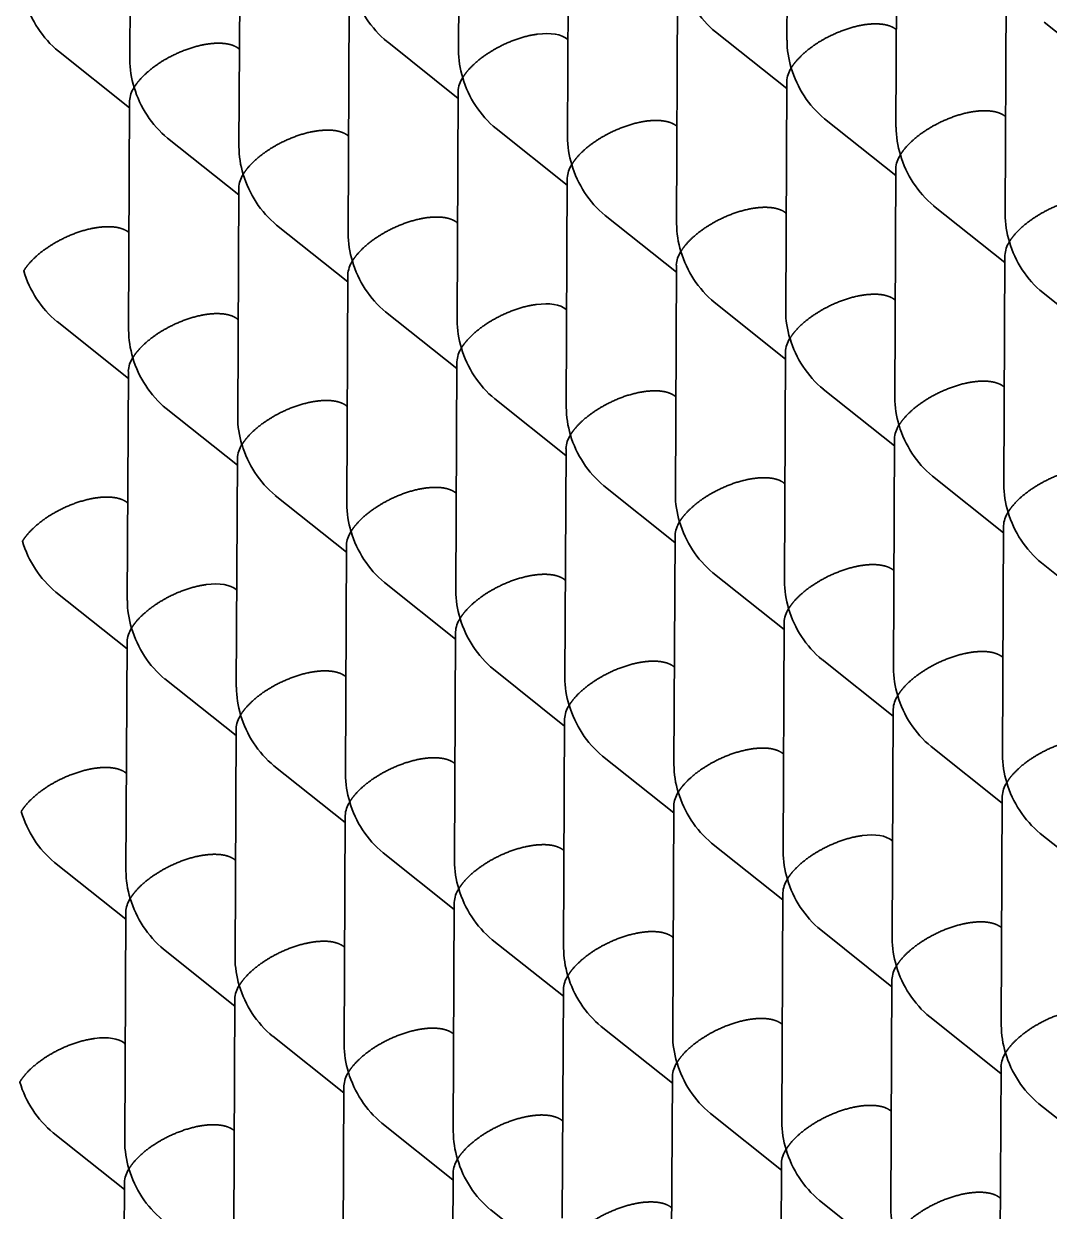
# Model space of a CAD drawing. Extents: x 23 to 587, y 4 to 413.
# Drawn here: x 416.79 to 421.27, y 140.64 to 145.83 of the extents above; entities that cross this region are included whole.
import ezdxf

# ---------------------------------------------------------------- set-up
doc = ezdxf.new("R2010")
doc.units = 0
doc.layers.get('0').update_dxf_attribs({"lineweight": 13})

# ---------------------------------------------------------------- blocks, each defined once
blk = doc.blocks.new('BLOCK6941')
at = {"color": 7, "lineweight": 35, "ltscale": 0.050027}
for p, q in [((-12.177, 7.439), (-12.187, 5.438)), ((-17.918, 7.27), (-17.928, 5.269)), ((-15.048, 7.355), (-15.057, 5.353)), ((-11.224, 6.68), (-11.234, 4.679)), ((-14.095, 6.595), (-14.104, 4.594)), ((-16.965, 6.511), (-16.975, 4.509)), ((-10.271, 5.92), (-10.281, 3.919)), ((-13.142, 5.836), (-13.151, 3.835)), ((-16.012, 5.751), (-16.022, 3.75)), ((-15.059, 4.992), (-15.069, 2.991)), ((-12.188, 5.076), (-12.198, 3.075)), ((-17.93, 4.907), (-17.939, 2.906)), ((-11.235, 4.317), (-11.245, 2.316)), ((-14.106, 4.232), (-14.116, 2.231)), ((-16.977, 4.148), (-16.986, 2.147)), ((-10.282, 3.558), (-10.292, 1.557)), ((-13.153, 3.473), (-13.162, 1.472)), ((-16.023, 3.388), (-16.033, 1.387)), ((-12.2, 2.714), (-12.209, 0.713)), ((-15.07, 2.629), (-15.08, 0.628)), ((-17.941, 2.544), (-17.951, 0.543)), ((-14.117, 1.87), (-14.127, -0.131)), ((-11.247, 1.954), (-11.256, -0.047)), ((-16.988, 1.785), (-16.998, -0.216)), ((-10.294, 1.195), (-10.303, -0.806)), ((-13.164, 1.11), (-13.174, -0.891)), ((-16.035, 1.026), (-16.044, -0.975)), ((-12.211, 0.351), (-12.221, -1.65)), ((-15.082, 0.266), (-15.091, -1.735)), ((-17.952, 0.182), (-17.962, -1.819)), ((-11.258, -0.408), (-11.268, -2.409)), ((-14.129, -0.493), (-14.138, -2.494)), ((-16.999, -0.578), (-17.009, -2.579)), ((-10.305, -1.168), (-10.315, -3.169)), ((-16.046, -1.337), (-16.056, -3.338)), ((-13.176, -1.252), (-13.185, -3.253)), ((-12.222, -2.012), (-12.232, -4.013)), ((-15.093, -2.096), (-15.103, -4.097)), ((-17.964, -2.181), (-17.973, -4.182)), ((-11.269, -2.771), (-11.279, -4.772)), ((-14.14, -2.856), (-14.15, -4.857)), ((-17.011, -2.94), (-17.02, -4.941)), ((-13.187, -3.615), (-13.197, -5.616)), ((-10.316, -3.53), (-10.326, -5.531)), ((-16.058, -3.7), (-16.067, -5.701)), ((-15.104, -4.459), (-15.114, -6.46)), ((-12.234, -4.374), (-12.243, -6.375)), ((-17.975, -4.544), (-17.985, -6.545))]:
    blk.add_line(p, q, dxfattribs=at)
at = {"color": 7, "lineweight": 35, "ltscale": 0.019884}
for p, q in [((-12.189, 5.015), (-12.811, 5.511)), ((-9.318, 5.1), (-9.94, 5.595)), ((-15.059, 4.93), (-15.681, 5.426)), ((-17.93, 4.846), (-18.552, 5.341)), ((-11.236, 4.256), (-11.858, 4.751)), ((-16.977, 4.086), (-17.599, 4.582)), ((-14.106, 4.171), (-14.728, 4.667)), ((-10.283, 3.496), (-10.905, 3.992)), ((-13.153, 3.412), (-13.775, 3.907)), ((-16.024, 3.327), (-16.646, 3.823)), ((-9.329, 2.737), (-9.952, 3.232)), ((-12.2, 2.652), (-12.822, 3.148)), ((-15.071, 2.568), (-15.693, 3.063)), ((-17.941, 2.483), (-18.563, 2.979)), ((-11.247, 1.893), (-11.869, 2.388)), ((-14.118, 1.808), (-14.74, 2.304)), ((-16.988, 1.724), (-17.61, 2.219)), ((-10.294, 1.133), (-10.916, 1.629)), ((-16.035, 0.964), (-16.657, 1.46)), ((-13.165, 1.049), (-13.787, 1.544)), ((-9.341, 0.374), (-9.963, 0.87)), ((-12.211, 0.289), (-12.833, 0.785)), ((-15.082, 0.205), (-15.704, 0.7)), ((-17.953, 0.12), (-18.575, 0.616)), ((-11.258, -0.47), (-11.88, 0.026)), ((-14.129, -0.555), (-14.751, -0.059)), ((-17, -0.639), (-17.622, -0.144)), ((-13.176, -1.314), (-13.798, -0.818)), ((-10.305, -1.229), (-10.927, -0.734)), ((-16.046, -1.399), (-16.669, -0.903)), ((-9.352, -1.989), (-9.974, -1.493)), ((-12.223, -2.073), (-12.845, -1.578)), ((-17.964, -2.243), (-18.586, -1.747)), ((-15.093, -2.158), (-15.715, -1.662)), ((-11.27, -2.833), (-11.892, -2.337)), ((-14.14, -2.917), (-14.762, -2.422)), ((-17.011, -3.002), (-17.633, -2.506)), ((-10.317, -3.592), (-10.939, -3.096)), ((-13.187, -3.677), (-13.809, -3.181)), ((-16.058, -3.761), (-16.68, -3.266)), ((-12.234, -4.436), (-12.856, -3.94)), ((-9.364, -4.351), (-9.986, -3.856)), ((-15.105, -4.521), (-15.727, -4.025)), ((-17.975, -4.605), (-18.597, -4.11)), ((-11.281, -5.195), (-11.903, -4.7)), ((-14.152, -5.28), (-14.774, -4.784))]:
    blk.add_line(p, q, dxfattribs=at)
at = {"color": 7, "lineweight": 35, "ltscale": 0.00016101}
for p, q in [((-11.23, 5.529), (-11.235, 5.533)), ((-14.1, 5.445), (-14.105, 5.449)), ((-16.971, 5.36), (-16.976, 5.364)), ((-10.276, 4.77), (-10.281, 4.774)), ((-13.147, 4.685), (-13.152, 4.689)), ((-16.018, 4.601), (-16.023, 4.605)), ((-15.065, 3.841), (-15.07, 3.845)), ((-12.194, 3.926), (-12.199, 3.93)), ((-17.935, 3.757), (-17.94, 3.761)), ((-11.241, 3.167), (-11.246, 3.171)), ((-14.111, 3.082), (-14.117, 3.086)), ((-16.982, 2.997), (-16.987, 3.001)), ((-10.288, 2.407), (-10.293, 2.411)), ((-13.158, 2.323), (-13.163, 2.327)), ((-16.029, 2.238), (-16.034, 2.242)), ((-12.205, 1.563), (-12.21, 1.567)), ((-15.076, 1.479), (-15.081, 1.483)), ((-17.947, 1.394), (-17.952, 1.398)), ((-11.252, 0.804), (-11.257, 0.808)), ((-16.993, 0.635), (-16.998, 0.639)), ((-14.123, 0.719), (-14.128, 0.723)), ((-10.299, 0.044), (-10.304, 0.048)), ((-13.17, -0.04), (-13.175, -0.036)), ((-16.04, -0.125), (-16.045, -0.121)), ((-12.217, -0.8), (-12.222, -0.796)), ((-15.087, -0.884), (-15.092, -0.88)), ((-17.958, -0.969), (-17.963, -0.965)), ((-11.264, -1.559), (-11.269, -1.555)), ((-14.134, -1.644), (-14.139, -1.64)), ((-17.005, -1.728), (-17.01, -1.724)), ((-10.31, -2.318), (-10.316, -2.314)), ((-16.052, -2.488), (-16.057, -2.484)), ((-13.181, -2.403), (-13.186, -2.399)), ((-12.228, -3.162), (-12.233, -3.158)), ((-15.099, -3.247), (-15.104, -3.243)), ((-17.969, -3.332), (-17.974, -3.328)), ((-11.275, -3.922), (-11.28, -3.918)), ((-14.146, -4.006), (-14.151, -4.002)), ((-17.016, -4.091), (-17.021, -4.087)), ((-13.192, -4.766), (-13.197, -4.762)), ((-10.322, -4.681), (-10.327, -4.677))]:
    blk.add_line(p, q, dxfattribs=at)
at = {"color": 7, "lineweight": 35}
for centre, radius, start, end in [((-12.226, 6.211), 0.913, 196.3619, 230.1623), ((-15.097, 6.127), 0.913, 196.3619, 230.1623), ((-17.967, 6.042), 0.913, 196.3619, 230.1623), ((-11.349, 5.441), 0.837, 180.2046, 197.1191), ((-14.22, 5.356), 0.837, 180.2046, 197.1191), ((-17.091, 5.272), 0.837, 180.2046, 197.1191), ((-11.95, 5.063), 0.239, 146.5034, 176.6622), ((-11.273, 5.452), 0.913, 196.3619, 230.1623), ((-14.821, 4.978), 0.239, 146.5034, 176.6622), ((-14.144, 5.367), 0.913, 196.3619, 230.1623), ((-17.692, 4.893), 0.239, 146.5034, 176.6622), ((-17.014, 5.283), 0.913, 196.3619, 230.1623), ((-10.396, 4.682), 0.837, 180.2046, 197.1191), ((-13.267, 4.597), 0.837, 180.1991, 197.116), ((-16.138, 4.512), 0.837, 180.2046, 197.1191), ((-10.997, 4.303), 0.239, 146.5296, 176.692), ((-10.32, 4.693), 0.913, 196.3619, 230.1623), ((-16.738, 4.134), 0.239, 146.5034, 176.6622), ((-16.061, 4.523), 0.913, 196.3619, 230.1623), ((-13.868, 4.219), 0.239, 146.5034, 176.6622), ((-13.191, 4.608), 0.913, 196.3619, 230.1623), ((-9.443, 3.922), 0.837, 180.1991, 197.116), ((-15.184, 3.753), 0.837, 180.2046, 197.1191), ((-12.314, 3.838), 0.837, 180.2046, 197.1191), ((-10.044, 3.544), 0.239, 146.5034, 176.6622), ((-9.367, 3.933), 0.913, 196.3619, 230.1623), ((-12.915, 3.459), 0.239, 146.5034, 176.6622), ((-12.237, 3.849), 0.913, 196.3619, 230.1623), ((-15.785, 3.375), 0.239, 146.5034, 176.6622), ((-15.108, 3.764), 0.913, 196.3619, 230.1623), ((-17.979, 3.679), 0.913, 196.3619, 230.1623), ((-11.361, 3.078), 0.837, 180.2046, 197.1191), ((-17.102, 2.909), 0.837, 180.2046, 197.1191), ((-14.231, 2.994), 0.837, 180.2046, 197.1191), ((-11.962, 2.7), 0.239, 146.5034, 176.6622), ((-11.284, 3.089), 0.913, 196.3619, 230.1623), ((-14.832, 2.615), 0.239, 146.5296, 176.692), ((-14.155, 3.005), 0.913, 196.3619, 230.1623), ((-17.703, 2.531), 0.239, 146.5034, 176.6622), ((-17.026, 2.92), 0.913, 196.3619, 230.1623), ((-10.408, 2.319), 0.837, 180.1991, 197.116), ((-13.278, 2.234), 0.837, 180.2046, 197.1191), ((-16.149, 2.15), 0.837, 180.2046, 197.1191), ((-13.879, 1.856), 0.239, 146.5034, 176.6622), ((-13.202, 2.245), 0.913, 196.3619, 230.1623), ((-11.009, 1.941), 0.239, 146.5034, 176.6622), ((-10.331, 2.33), 0.913, 196.3619, 230.1623), ((-16.75, 1.771), 0.239, 146.5034, 176.6622), ((-16.072, 2.161), 0.913, 196.3619, 230.1623), ((-9.455, 1.56), 0.837, 180.2046, 197.1191), ((-12.325, 1.475), 0.837, 180.2046, 197.1191), ((-15.196, 1.39), 0.837, 180.2046, 197.1191), ((-10.056, 1.181), 0.239, 146.5034, 176.6622), ((-9.378, 1.571), 0.913, 196.3619, 230.1623), ((-15.797, 1.012), 0.239, 146.5034, 176.6622), ((-15.119, 1.401), 0.913, 196.3619, 230.1623), ((-12.926, 1.097), 0.239, 146.5034, 176.6622), ((-12.249, 1.486), 0.913, 196.3619, 230.1623), ((-17.99, 1.317), 0.913, 196.3619, 230.1623), ((-14.243, 0.631), 0.837, 180.2046, 197.1191), ((-11.372, 0.716), 0.837, 180.1991, 197.116), ((-17.113, 0.546), 0.837, 180.2046, 197.1191), ((-11.973, 0.337), 0.239, 146.5034, 176.6622), ((-11.296, 0.727), 0.913, 196.3619, 230.1623), ((-14.844, 0.253), 0.239, 146.5034, 176.6622), ((-14.166, 0.642), 0.913, 196.3619, 230.1623), ((-17.714, 0.168), 0.239, 146.5296, 176.692), ((-17.037, 0.557), 0.913, 196.3594, 230.1725), ((-10.419, -0.044), 0.837, 180.2046, 197.1191), ((-13.29, -0.128), 0.837, 180.2046, 197.1191), ((-16.16, -0.213), 0.837, 180.2046, 197.1191), ((-11.02, -0.422), 0.239, 146.5296, 176.692), ((-10.343, -0.033), 0.913, 196.3594, 230.1725), ((-13.891, -0.507), 0.239, 146.5034, 176.6622), ((-13.213, -0.117), 0.913, 196.3619, 230.1623), ((-16.761, -0.592), 0.239, 146.5034, 176.6622), ((-16.084, -0.202), 0.913, 196.3619, 230.1623), ((-9.466, -0.803), 0.837, 180.1991, 197.116), ((-12.337, -0.888), 0.837, 180.2046, 197.1191), ((-15.207, -0.972), 0.837, 180.2046, 197.1191), ((-12.937, -1.266), 0.239, 146.5034, 176.6622), ((-12.26, -0.877), 0.913, 196.3619, 230.1623), ((-10.067, -1.182), 0.239, 146.5034, 176.6622), ((-9.39, -0.792), 0.913, 196.3619, 230.1623), ((-15.808, -1.351), 0.239, 146.5034, 176.6622), ((-15.131, -0.962), 0.913, 196.3594, 230.1725), ((-18.001, -1.046), 0.913, 196.3619, 230.1623), ((-11.383, -1.647), 0.837, 180.2046, 197.1191), ((-14.254, -1.732), 0.837, 180.2046, 197.1191), ((-17.125, -1.816), 0.837, 180.2046, 197.1191), ((-11.984, -2.026), 0.239, 146.5034, 176.6622), ((-11.307, -1.636), 0.913, 196.3619, 230.1623), ((-17.726, -2.195), 0.239, 146.5034, 176.6622), ((-17.048, -1.805), 0.913, 196.3619, 230.1623), ((-14.855, -2.11), 0.239, 146.5034, 176.6622), ((-14.178, -1.721), 0.913, 196.3594, 230.1725), ((-10.43, -2.406), 0.837, 180.2046, 197.1191), ((-16.172, -2.576), 0.837, 180.2046, 197.1191), ((-13.301, -2.491), 0.837, 180.2046, 197.1191), ((-11.031, -2.785), 0.239, 146.5034, 176.6622), ((-10.354, -2.396), 0.913, 196.3619, 230.1623), ((-13.902, -2.87), 0.239, 146.5034, 176.6622), ((-13.225, -2.48), 0.913, 196.3619, 230.1623), ((-16.773, -2.954), 0.239, 146.5034, 176.6622), ((-16.096, -2.565), 0.913, 196.3594, 230.1725), ((-9.477, -3.166), 0.837, 180.2046, 197.1191), ((-12.348, -3.25), 0.837, 180.2046, 197.1191), ((-15.219, -3.335), 0.837, 180.2046, 197.1191), ((-10.078, -3.544), 0.239, 146.5034, 176.6622), ((-9.401, -3.155), 0.913, 196.3619, 230.1623), ((-12.949, -3.629), 0.239, 146.5034, 176.6622), ((-12.271, -3.24), 0.913, 196.3619, 230.1623), ((-15.819, -3.714), 0.239, 146.5034, 176.6622), ((-15.142, -3.324), 0.913, 196.3594, 230.1725), ((-18.013, -3.409), 0.913, 196.3594, 230.1725), ((-11.395, -4.01), 0.837, 180.2046, 197.1191), ((-14.265, -4.094), 0.837, 180.2046, 197.1191), ((-17.136, -4.179), 0.837, 180.1991, 197.116), ((-14.866, -4.473), 0.239, 146.5296, 176.692), ((-14.189, -4.084), 0.913, 196.3619, 230.1623), ((-11.996, -4.388), 0.239, 146.5034, 176.6622), ((-11.318, -3.999), 0.913, 196.3619, 230.1623), ((-17.737, -4.558), 0.239, 146.5034, 176.6622), ((-17.06, -4.168), 0.913, 196.3619, 230.1623), ((-10.442, -4.769), 0.837, 180.2046, 197.1191)]:
    blk.add_arc(centre, radius, start, end, dxfattribs=at)
for centre in [(-14.558, 5.17), (-14.569, 2.808), (-17.451, 0.36), (-11.722, -1.833), (-18.427, -3.606)]:
    blk.add_ellipse(centre, major_axis=(0.489, 0.234), ratio=0.464922, start_param=0.221717, end_param=0.956598, dxfattribs=at)
for points, knots in [([(-12.15, 5.195), (-12.134, 5.221), (-12.115, 5.248), (-12.091, 5.274), (-12.008, 5.358), (-11.894, 5.437), (-11.801, 5.488), (-11.677, 5.538), (-11.552, 5.566), (-11.533, 5.57), (-11.514, 5.573), (-11.495, 5.576)], [0, 0, 0, 0, 0, 0, 0.437223, 0.437223, 0.437223, 1.382095, 1.382095, 1.382095, 1.555484, 1.555484, 1.555484, 1.555484, 1.555484, 1.555484]), ([(-11.235, 5.533), (-11.258, 5.552), (-11.289, 5.567), (-11.327, 5.577), (-11.386, 5.583), (-11.451, 5.58), (-11.465, 5.579), (-11.48, 5.577), (-11.495, 5.576)], [0, 0, 0, 0, 0, 0, 0.4890695, 0.4890695, 0.4890695, 0.6239272, 0.6239272, 0.6239272, 0.6239272, 0.6239272, 0.6239272]), ([(-17.891, 5.025), (-17.875, 5.052), (-17.856, 5.078), (-17.832, 5.105), (-17.749, 5.188), (-17.635, 5.268), (-17.542, 5.319), (-17.418, 5.369), (-17.293, 5.397), (-17.274, 5.401), (-17.255, 5.404), (-17.236, 5.406)], [0, 0, 0, 0, 0, 0, 0.437223, 0.437223, 0.437223, 1.382095, 1.382095, 1.382095, 1.555484, 1.555484, 1.555484, 1.555484, 1.555484, 1.555484]), ([(-16.976, 5.364), (-16.999, 5.383), (-17.03, 5.398), (-17.069, 5.408), (-17.127, 5.414), (-17.192, 5.411), (-17.207, 5.41), (-17.221, 5.408), (-17.236, 5.406)], [0, 0, 0, 0, 0, 0, 0.4890695, 0.4890695, 0.4890695, 0.6239272, 0.6239272, 0.6239272, 0.6239272, 0.6239272, 0.6239272]), ([(-15.02, 5.11), (-15.005, 5.136), (-14.985, 5.163), (-14.962, 5.19), (-14.879, 5.273), (-14.765, 5.352), (-14.671, 5.404), (-14.548, 5.454), (-14.423, 5.482), (-14.403, 5.485), (-14.384, 5.488), (-14.365, 5.491)], [0, 0, 0, 0, 0, 0, 0.437223, 0.437223, 0.437223, 1.382095, 1.382095, 1.382095, 1.555484, 1.555484, 1.555484, 1.555484, 1.555484, 1.555484]), ([(-11.197, 4.435), (-11.181, 4.461), (-11.162, 4.488), (-11.138, 4.515), (-11.055, 4.598), (-10.941, 4.678), (-10.848, 4.729), (-10.724, 4.779), (-10.599, 4.807), (-10.58, 4.811), (-10.561, 4.814), (-10.542, 4.816)], [0, 0, 0, 0, 0, 0, 0.437223, 0.437223, 0.437223, 1.382095, 1.382095, 1.382095, 1.555484, 1.555484, 1.555484, 1.555484, 1.555484, 1.555484]), ([(-10.281, 4.774), (-10.305, 4.793), (-10.336, 4.808), (-10.374, 4.818), (-10.433, 4.824), (-10.498, 4.821), (-10.512, 4.82), (-10.527, 4.818), (-10.542, 4.816)], [0, 0, 0, 0, 0, 0, 0.4890695, 0.4890695, 0.4890695, 0.6239272, 0.6239272, 0.6239272, 0.6239272, 0.6239272, 0.6239272]), ([(-14.067, 4.351), (-14.052, 4.377), (-14.032, 4.404), (-14.009, 4.43), (-13.926, 4.514), (-13.811, 4.593), (-13.718, 4.644), (-13.595, 4.694), (-13.47, 4.722), (-13.45, 4.726), (-13.431, 4.729), (-13.412, 4.732)], [0, 0, 0, 0, 0, 0, 0.437223, 0.437223, 0.437223, 1.382095, 1.382095, 1.382095, 1.555484, 1.555484, 1.555484, 1.555484, 1.555484, 1.555484]), ([(-13.152, 4.689), (-13.175, 4.708), (-13.206, 4.723), (-13.245, 4.733), (-13.303, 4.739), (-13.369, 4.736), (-13.383, 4.735), (-13.397, 4.733), (-13.412, 4.732)], [0, 0, 0, 0, 0, 0, 0.4890695, 0.4890695, 0.4890695, 0.6239272, 0.6239272, 0.6239272, 0.6239272, 0.6239272, 0.6239272]), ([(-16.938, 4.266), (-16.922, 4.292), (-16.903, 4.319), (-16.879, 4.346), (-16.796, 4.429), (-16.682, 4.508), (-16.589, 4.56), (-16.465, 4.61), (-16.34, 4.638), (-16.321, 4.641), (-16.302, 4.644), (-16.283, 4.647)], [0, 0, 0, 0, 0, 0, 0.437223, 0.437223, 0.437223, 1.382095, 1.382095, 1.382095, 1.555484, 1.555484, 1.555484, 1.555484, 1.555484, 1.555484]), ([(-16.023, 4.605), (-16.046, 4.623), (-16.077, 4.638), (-16.116, 4.649), (-16.174, 4.655), (-16.239, 4.651), (-16.254, 4.65), (-16.268, 4.649), (-16.283, 4.647)], [0, 0, 0, 0, 0, 0, 0.4890695, 0.4890695, 0.4890695, 0.6239272, 0.6239272, 0.6239272, 0.6239272, 0.6239272, 0.6239272]), ([(-10.244, 3.676), (-10.228, 3.702), (-10.208, 3.729), (-10.185, 3.756), (-10.102, 3.839), (-9.988, 3.918), (-9.895, 3.97), (-9.771, 4.02), (-9.646, 4.048), (-9.627, 4.051), (-9.607, 4.054), (-9.589, 4.057)], [0, 0, 0, 0, 0, 0, 0.437223, 0.437223, 0.437223, 1.382095, 1.382095, 1.382095, 1.555484, 1.555484, 1.555484, 1.555484, 1.555484, 1.555484]), ([(-13.114, 3.591), (-13.098, 3.617), (-13.079, 3.644), (-13.055, 3.671), (-12.972, 3.754), (-12.858, 3.834), (-12.765, 3.885), (-12.642, 3.935), (-12.517, 3.963), (-12.497, 3.967), (-12.478, 3.97), (-12.459, 3.972)], [0, 0, 0, 0, 0, 0, 0.437223, 0.437223, 0.437223, 1.382095, 1.382095, 1.382095, 1.555484, 1.555484, 1.555484, 1.555484, 1.555484, 1.555484]), ([(-12.199, 3.93), (-12.222, 3.949), (-12.253, 3.964), (-12.292, 3.974), (-12.35, 3.98), (-12.415, 3.977), (-12.43, 3.976), (-12.444, 3.974), (-12.459, 3.972)], [0, 0, 0, 0, 0, 0, 0.4890695, 0.4890695, 0.4890695, 0.6239272, 0.6239272, 0.6239272, 0.6239272, 0.6239272, 0.6239272]), ([(-15.985, 3.507), (-15.969, 3.533), (-15.95, 3.56), (-15.926, 3.586), (-15.843, 3.67), (-15.729, 3.749), (-15.636, 3.8), (-15.512, 3.85), (-15.387, 3.878), (-15.368, 3.882), (-15.349, 3.885), (-15.33, 3.888)], [0, 0, 0, 0, 0, 0, 0.437223, 0.437223, 0.437223, 1.382095, 1.382095, 1.382095, 1.555484, 1.555484, 1.555484, 1.555484, 1.555484, 1.555484]), ([(-15.07, 3.845), (-15.093, 3.864), (-15.124, 3.879), (-15.162, 3.889), (-15.221, 3.895), (-15.286, 3.892), (-15.3, 3.891), (-15.315, 3.889), (-15.33, 3.888)], [0, 0, 0, 0, 0, 0, 0.4890695, 0.4890695, 0.4890695, 0.6239272, 0.6239272, 0.6239272, 0.6239272, 0.6239272, 0.6239272]), ([(-18.855, 3.422), (-18.84, 3.448), (-18.82, 3.475), (-18.797, 3.502), (-18.714, 3.585), (-18.6, 3.664), (-18.506, 3.716), (-18.383, 3.766), (-18.258, 3.794), (-18.238, 3.797), (-18.219, 3.8), (-18.2, 3.803)], [0, 0, 0, 0, 0, 0, 0.437223, 0.437223, 0.437223, 1.382095, 1.382095, 1.382095, 1.555484, 1.555484, 1.555484, 1.555484, 1.555484, 1.555484]), ([(-17.94, 3.761), (-17.964, 3.779), (-17.995, 3.794), (-18.033, 3.805), (-18.091, 3.811), (-18.157, 3.807), (-18.171, 3.806), (-18.186, 3.805), (-18.2, 3.803)], [0, 0, 0, 0, 0, 0, 0.4890695, 0.4890695, 0.4890695, 0.6239272, 0.6239272, 0.6239272, 0.6239272, 0.6239272, 0.6239272]), ([(-11.246, 3.171), (-11.269, 3.189), (-11.3, 3.204), (-11.339, 3.215), (-11.397, 3.221), (-11.462, 3.217), (-11.477, 3.216), (-11.491, 3.215), (-11.506, 3.213)], [0, 0, 0, 0, 0, 0, 0.4890695, 0.4890695, 0.4890695, 0.6239272, 0.6239272, 0.6239272, 0.6239272, 0.6239272, 0.6239272]), ([(-15.032, 2.747), (-15.016, 2.773), (-14.997, 2.8), (-14.973, 2.827), (-14.89, 2.91), (-14.776, 2.99), (-14.683, 3.041), (-14.559, 3.091), (-14.434, 3.119), (-14.415, 3.123), (-14.396, 3.126), (-14.377, 3.128)], [0, 0, 0, 0, 0, 0, 0.437223, 0.437223, 0.437223, 1.382095, 1.382095, 1.382095, 1.555484, 1.555484, 1.555484, 1.555484, 1.555484, 1.555484]), ([(-12.161, 2.832), (-12.145, 2.858), (-12.126, 2.885), (-12.102, 2.912), (-12.019, 2.995), (-11.905, 3.074), (-11.812, 3.126), (-11.688, 3.176), (-11.563, 3.204), (-11.544, 3.207), (-11.525, 3.21), (-11.506, 3.213)], [0, 0, 0, 0, 0, 0, 0.437223, 0.437223, 0.437223, 1.382095, 1.382095, 1.382095, 1.555484, 1.555484, 1.555484, 1.555484, 1.555484, 1.555484]), ([(-17.902, 2.663), (-17.887, 2.689), (-17.867, 2.716), (-17.844, 2.742), (-17.761, 2.826), (-17.647, 2.905), (-17.553, 2.956), (-17.43, 3.006), (-17.305, 3.034), (-17.285, 3.038), (-17.266, 3.041), (-17.247, 3.044)], [0, 0, 0, 0, 0, 0, 0.437223, 0.437223, 0.437223, 1.382095, 1.382095, 1.382095, 1.555484, 1.555484, 1.555484, 1.555484, 1.555484, 1.555484]), ([(-16.987, 3.001), (-17.011, 3.02), (-17.041, 3.035), (-17.08, 3.045), (-17.138, 3.051), (-17.204, 3.048), (-17.218, 3.047), (-17.233, 3.045), (-17.247, 3.044)], [0, 0, 0, 0, 0, 0, 0.4890695, 0.4890695, 0.4890695, 0.6239272, 0.6239272, 0.6239272, 0.6239272, 0.6239272, 0.6239272]), ([(-11.208, 2.073), (-11.192, 2.099), (-11.173, 2.126), (-11.149, 2.152), (-11.066, 2.236), (-10.952, 2.315), (-10.859, 2.366), (-10.735, 2.416), (-10.61, 2.444), (-10.591, 2.448), (-10.572, 2.451), (-10.553, 2.453)], [0, 0, 0, 0, 0, 0, 0.437223, 0.437223, 0.437223, 1.382095, 1.382095, 1.382095, 1.555484, 1.555484, 1.555484, 1.555484, 1.555484, 1.555484]), ([(-10.293, 2.411), (-10.316, 2.43), (-10.347, 2.445), (-10.386, 2.455), (-10.444, 2.461), (-10.509, 2.458), (-10.524, 2.457), (-10.538, 2.455), (-10.553, 2.453)], [0, 0, 0, 0, 0, 0, 0.4890695, 0.4890695, 0.4890695, 0.6239272, 0.6239272, 0.6239272, 0.6239272, 0.6239272, 0.6239272]), ([(-16.949, 1.903), (-16.933, 1.929), (-16.914, 1.956), (-16.89, 1.983), (-16.807, 2.066), (-16.693, 2.146), (-16.6, 2.197), (-16.477, 2.247), (-16.352, 2.275), (-16.332, 2.279), (-16.313, 2.282), (-16.294, 2.284)], [0, 0, 0, 0, 0, 0, 0.437223, 0.437223, 0.437223, 1.382095, 1.382095, 1.382095, 1.555484, 1.555484, 1.555484, 1.555484, 1.555484, 1.555484]), ([(-16.034, 2.242), (-16.057, 2.261), (-16.088, 2.276), (-16.127, 2.286), (-16.185, 2.292), (-16.25, 2.289), (-16.265, 2.288), (-16.279, 2.286), (-16.294, 2.284)], [0, 0, 0, 0, 0, 0, 0.4890695, 0.4890695, 0.4890695, 0.6239272, 0.6239272, 0.6239272, 0.6239272, 0.6239272, 0.6239272]), ([(-14.079, 1.988), (-14.063, 2.014), (-14.044, 2.041), (-14.02, 2.068), (-13.937, 2.151), (-13.823, 2.23), (-13.73, 2.282), (-13.606, 2.332), (-13.481, 2.36), (-13.462, 2.363), (-13.442, 2.366), (-13.424, 2.369)], [0, 0, 0, 0, 0, 0, 0.437223, 0.437223, 0.437223, 1.382095, 1.382095, 1.382095, 1.555484, 1.555484, 1.555484, 1.555484, 1.555484, 1.555484]), ([(-13.163, 2.327), (-13.187, 2.345), (-13.218, 2.36), (-13.256, 2.371), (-13.315, 2.377), (-13.38, 2.373), (-13.394, 2.372), (-13.409, 2.371), (-13.424, 2.369)], [0, 0, 0, 0, 0, 0, 0.4890695, 0.4890695, 0.4890695, 0.6239272, 0.6239272, 0.6239272, 0.6239272, 0.6239272, 0.6239272]), ([(-10.255, 1.313), (-10.239, 1.339), (-10.22, 1.366), (-10.196, 1.393), (-10.113, 1.476), (-9.999, 1.555), (-9.906, 1.607), (-9.782, 1.657), (-9.657, 1.685), (-9.638, 1.689), (-9.619, 1.692), (-9.6, 1.694)], [0, 0, 0, 0, 0, 0, 0.437223, 0.437223, 0.437223, 1.382095, 1.382095, 1.382095, 1.555484, 1.555484, 1.555484, 1.555484, 1.555484, 1.555484]), ([(-13.126, 1.229), (-13.11, 1.255), (-13.09, 1.282), (-13.067, 1.308), (-12.984, 1.392), (-12.87, 1.471), (-12.777, 1.522), (-12.653, 1.572), (-12.528, 1.6), (-12.509, 1.604), (-12.489, 1.607), (-12.47, 1.609)], [0, 0, 0, 0, 0, 0, 0.437223, 0.437223, 0.437223, 1.382095, 1.382095, 1.382095, 1.555484, 1.555484, 1.555484, 1.555484, 1.555484, 1.555484]), ([(-12.21, 1.567), (-12.234, 1.586), (-12.265, 1.601), (-12.303, 1.611), (-12.362, 1.617), (-12.427, 1.614), (-12.441, 1.613), (-12.456, 1.611), (-12.47, 1.609)], [0, 0, 0, 0, 0, 0, 0.4890695, 0.4890695, 0.4890695, 0.6239272, 0.6239272, 0.6239272, 0.6239272, 0.6239272, 0.6239272]), ([(-15.996, 1.144), (-15.98, 1.17), (-15.961, 1.197), (-15.937, 1.224), (-15.854, 1.307), (-15.74, 1.386), (-15.647, 1.438), (-15.524, 1.488), (-15.399, 1.516), (-15.379, 1.519), (-15.36, 1.522), (-15.341, 1.525)], [0, 0, 0, 0, 0, 0, 0.437223, 0.437223, 0.437223, 1.382095, 1.382095, 1.382095, 1.555484, 1.555484, 1.555484, 1.555484, 1.555484, 1.555484]), ([(-15.081, 1.483), (-15.104, 1.501), (-15.135, 1.516), (-15.174, 1.527), (-15.232, 1.533), (-15.297, 1.529), (-15.312, 1.528), (-15.326, 1.527), (-15.341, 1.525)], [0, 0, 0, 0, 0, 0, 0.4890695, 0.4890695, 0.4890695, 0.6239272, 0.6239272, 0.6239272, 0.6239272, 0.6239272, 0.6239272]), ([(-18.867, 1.059), (-18.851, 1.085), (-18.832, 1.112), (-18.808, 1.139), (-18.725, 1.222), (-18.611, 1.302), (-18.518, 1.353), (-18.394, 1.403), (-18.269, 1.431), (-18.25, 1.435), (-18.231, 1.438), (-18.212, 1.44)], [0, 0, 0, 0, 0, 0, 0.437223, 0.437223, 0.437223, 1.382095, 1.382095, 1.382095, 1.555484, 1.555484, 1.555484, 1.555484, 1.555484, 1.555484]), ([(-17.952, 1.398), (-17.975, 1.417), (-18.006, 1.432), (-18.044, 1.442), (-18.103, 1.448), (-18.168, 1.445), (-18.182, 1.444), (-18.197, 1.442), (-18.212, 1.44)], [0, 0, 0, 0, 0, 0, 0.4890695, 0.4890695, 0.4890695, 0.6239272, 0.6239272, 0.6239272, 0.6239272, 0.6239272, 0.6239272]), ([(-12.173, 0.469), (-12.157, 0.495), (-12.137, 0.522), (-12.114, 0.549), (-12.031, 0.632), (-11.917, 0.711), (-11.823, 0.763), (-11.7, 0.813), (-11.575, 0.841), (-11.555, 0.845), (-11.536, 0.848), (-11.517, 0.85)], [0, 0, 0, 0, 0, 0, 0.437223, 0.437223, 0.437223, 1.382095, 1.382095, 1.382095, 1.555484, 1.555484, 1.555484, 1.555484, 1.555484, 1.555484]), ([(-11.257, 0.808), (-11.281, 0.826), (-11.312, 0.842), (-11.35, 0.852), (-11.409, 0.858), (-11.474, 0.855), (-11.488, 0.854), (-11.503, 0.852), (-11.517, 0.85)], [0, 0, 0, 0, 0, 0, 0.4890695, 0.4890695, 0.4890695, 0.6239272, 0.6239272, 0.6239272, 0.6239272, 0.6239272, 0.6239272]), ([(-15.043, 0.385), (-15.027, 0.411), (-15.008, 0.438), (-14.984, 0.464), (-14.901, 0.548), (-14.787, 0.627), (-14.694, 0.678), (-14.57, 0.728), (-14.445, 0.756), (-14.426, 0.76), (-14.407, 0.763), (-14.388, 0.765)], [0, 0, 0, 0, 0, 0, 0.437223, 0.437223, 0.437223, 1.382095, 1.382095, 1.382095, 1.555484, 1.555484, 1.555484, 1.555484, 1.555484, 1.555484]), ([(-14.128, 0.723), (-14.151, 0.742), (-14.182, 0.757), (-14.221, 0.767), (-14.279, 0.773), (-14.344, 0.77), (-14.359, 0.769), (-14.373, 0.767), (-14.388, 0.765)], [0, 0, 0, 0, 0, 0, 0.4890695, 0.4890695, 0.4890695, 0.6239272, 0.6239272, 0.6239272, 0.6239272, 0.6239272, 0.6239272]), ([(-17.914, 0.3), (-17.898, 0.326), (-17.879, 0.353), (-17.855, 0.38), (-17.772, 0.463), (-17.658, 0.542), (-17.565, 0.594), (-17.441, 0.644), (-17.316, 0.672), (-17.297, 0.675), (-17.278, 0.678), (-17.259, 0.681)], [0, 0, 0, 0, 0, 0, 0.437223, 0.437223, 0.437223, 1.382095, 1.382095, 1.382095, 1.555484, 1.555484, 1.555484, 1.555484, 1.555484, 1.555484]), ([(-14.09, -0.375), (-14.074, -0.349), (-14.055, -0.322), (-14.031, -0.295), (-13.948, -0.212), (-13.834, -0.133), (-13.741, -0.081), (-13.617, -0.031), (-13.492, -0.003), (-13.473, 0.001), (-13.454, 0.004), (-13.435, 0.006)], [0, 0, 0, 0, 0, 0, 0.437223, 0.437223, 0.437223, 1.382095, 1.382095, 1.382095, 1.555484, 1.555484, 1.555484, 1.555484, 1.555484, 1.555484]), ([(-13.175, -0.036), (-13.198, -0.018), (-13.229, -0.002), (-13.268, 0.008), (-13.326, 0.014), (-13.391, 0.011), (-13.406, 0.01), (-13.42, 0.008), (-13.435, 0.006)], [0, 0, 0, 0, 0, 0, 0.4890695, 0.4890695, 0.4890695, 0.6239272, 0.6239272, 0.6239272, 0.6239272, 0.6239272, 0.6239272]), ([(-11.219, -0.29), (-11.204, -0.264), (-11.184, -0.237), (-11.161, -0.21), (-11.078, -0.127), (-10.964, -0.048), (-10.87, 0.004), (-10.747, 0.054), (-10.622, 0.081), (-10.602, 0.085), (-10.583, 0.088), (-10.564, 0.091)], [0, 0, 0, 0, 0, 0, 0.437223, 0.437223, 0.437223, 1.382095, 1.382095, 1.382095, 1.555484, 1.555484, 1.555484, 1.555484, 1.555484, 1.555484]), ([(-10.304, 0.048), (-10.328, 0.067), (-10.359, 0.082), (-10.397, 0.093), (-10.455, 0.099), (-10.521, 0.095), (-10.535, 0.094), (-10.55, 0.093), (-10.564, 0.091)], [0, 0, 0, 0, 0, 0, 0.4890695, 0.4890695, 0.4890695, 0.6239272, 0.6239272, 0.6239272, 0.6239272, 0.6239272, 0.6239272]), ([(-16.961, -0.459), (-16.945, -0.433), (-16.925, -0.406), (-16.902, -0.38), (-16.819, -0.296), (-16.705, -0.217), (-16.612, -0.166), (-16.488, -0.116), (-16.363, -0.088), (-16.344, -0.084), (-16.324, -0.081), (-16.306, -0.079)], [0, 0, 0, 0, 0, 0, 0.437223, 0.437223, 0.437223, 1.382095, 1.382095, 1.382095, 1.555484, 1.555484, 1.555484, 1.555484, 1.555484, 1.555484]), ([(-16.045, -0.121), (-16.069, -0.102), (-16.1, -0.087), (-16.138, -0.077), (-16.197, -0.071), (-16.262, -0.074), (-16.276, -0.075), (-16.291, -0.077), (-16.306, -0.079)], [0, 0, 0, 0, 0, 0, 0.4890695, 0.4890695, 0.4890695, 0.6239272, 0.6239272, 0.6239272, 0.6239272, 0.6239272, 0.6239272]), ([(-10.266, -1.05), (-10.251, -1.023), (-10.231, -0.996), (-10.208, -0.97), (-10.125, -0.886), (-10.011, -0.807), (-9.917, -0.756), (-9.794, -0.706), (-9.669, -0.678), (-9.649, -0.674), (-9.63, -0.671), (-9.611, -0.669)], [0, 0, 0, 0, 0, 0, 0.437223, 0.437223, 0.437223, 1.382095, 1.382095, 1.382095, 1.555484, 1.555484, 1.555484, 1.555484, 1.555484, 1.555484]), ([(-13.137, -1.134), (-13.121, -1.108), (-13.102, -1.081), (-13.078, -1.054), (-12.995, -0.971), (-12.881, -0.892), (-12.788, -0.84), (-12.664, -0.79), (-12.539, -0.763), (-12.52, -0.759), (-12.501, -0.756), (-12.482, -0.753)], [0, 0, 0, 0, 0, 0, 0.437223, 0.437223, 0.437223, 1.382095, 1.382095, 1.382095, 1.555484, 1.555484, 1.555484, 1.555484, 1.555484, 1.555484]), ([(-12.222, -0.796), (-12.245, -0.777), (-12.276, -0.762), (-12.315, -0.751), (-12.373, -0.745), (-12.438, -0.749), (-12.453, -0.75), (-12.467, -0.751), (-12.482, -0.753)], [0, 0, 0, 0, 0, 0, 0.4890695, 0.4890695, 0.4890695, 0.6239272, 0.6239272, 0.6239272, 0.6239272, 0.6239272, 0.6239272]), ([(-18.878, -1.303), (-18.862, -1.277), (-18.843, -1.25), (-18.819, -1.224), (-18.736, -1.14), (-18.622, -1.061), (-18.529, -1.01), (-18.405, -0.96), (-18.28, -0.932), (-18.261, -0.928), (-18.242, -0.925), (-18.223, -0.923)], [0, 0, 0, 0, 0, 0, 0.437223, 0.437223, 0.437223, 1.382095, 1.382095, 1.382095, 1.555484, 1.555484, 1.555484, 1.555484, 1.555484, 1.555484]), ([(-17.963, -0.965), (-17.986, -0.946), (-18.017, -0.931), (-18.056, -0.921), (-18.114, -0.915), (-18.179, -0.918), (-18.194, -0.919), (-18.208, -0.921), (-18.223, -0.923)], [0, 0, 0, 0, 0, 0, 0.4890695, 0.4890695, 0.4890695, 0.6239272, 0.6239272, 0.6239272, 0.6239272, 0.6239272, 0.6239272]), ([(-16.008, -1.219), (-15.992, -1.193), (-15.972, -1.166), (-15.949, -1.139), (-15.866, -1.056), (-15.752, -0.977), (-15.658, -0.925), (-15.535, -0.875), (-15.41, -0.847), (-15.391, -0.843), (-15.371, -0.84), (-15.352, -0.838)], [0, 0, 0, 0, 0, 0, 0.437223, 0.437223, 0.437223, 1.382095, 1.382095, 1.382095, 1.555484, 1.555484, 1.555484, 1.555484, 1.555484, 1.555484]), ([(-15.092, -0.88), (-15.116, -0.862), (-15.147, -0.846), (-15.185, -0.836), (-15.244, -0.83), (-15.309, -0.833), (-15.323, -0.834), (-15.338, -0.836), (-15.352, -0.838)], [0, 0, 0, 0, 0, 0, 0.4890695, 0.4890695, 0.4890695, 0.6239272, 0.6239272, 0.6239272, 0.6239272, 0.6239272, 0.6239272]), ([(-12.184, -1.894), (-12.168, -1.867), (-12.149, -1.84), (-12.125, -1.814), (-12.042, -1.73), (-11.928, -1.651), (-11.835, -1.6), (-11.711, -1.55), (-11.586, -1.522), (-11.567, -1.518), (-11.548, -1.515), (-11.529, -1.513)], [0, 0, 0, 0, 0, 0, 0.437223, 0.437223, 0.437223, 1.382095, 1.382095, 1.382095, 1.555484, 1.555484, 1.555484, 1.555484, 1.555484, 1.555484]), ([(-15.054, -1.978), (-15.039, -1.952), (-15.019, -1.925), (-14.996, -1.898), (-14.913, -1.815), (-14.799, -1.736), (-14.705, -1.684), (-14.582, -1.634), (-14.457, -1.607), (-14.437, -1.603), (-14.418, -1.6), (-14.399, -1.597)], [0, 0, 0, 0, 0, 0, 0.437223, 0.437223, 0.437223, 1.382095, 1.382095, 1.382095, 1.555484, 1.555484, 1.555484, 1.555484, 1.555484, 1.555484]), ([(-14.139, -1.64), (-14.163, -1.621), (-14.194, -1.606), (-14.232, -1.595), (-14.29, -1.589), (-14.356, -1.593), (-14.37, -1.594), (-14.385, -1.595), (-14.399, -1.597)], [0, 0, 0, 0, 0, 0, 0.4890695, 0.4890695, 0.4890695, 0.6239272, 0.6239272, 0.6239272, 0.6239272, 0.6239272, 0.6239272]), ([(-17.925, -2.063), (-17.909, -2.037), (-17.89, -2.01), (-17.866, -1.983), (-17.783, -1.9), (-17.669, -1.821), (-17.576, -1.769), (-17.452, -1.719), (-17.327, -1.691), (-17.308, -1.687), (-17.289, -1.684), (-17.27, -1.682)], [0, 0, 0, 0, 0, 0, 0.437223, 0.437223, 0.437223, 1.382095, 1.382095, 1.382095, 1.555484, 1.555484, 1.555484, 1.555484, 1.555484, 1.555484]), ([(-17.01, -1.724), (-17.033, -1.706), (-17.064, -1.69), (-17.103, -1.68), (-17.161, -1.674), (-17.226, -1.677), (-17.241, -1.678), (-17.255, -1.68), (-17.27, -1.682)], [0, 0, 0, 0, 0, 0, 0.4890695, 0.4890695, 0.4890695, 0.6239272, 0.6239272, 0.6239272, 0.6239272, 0.6239272, 0.6239272]), ([(-11.231, -2.653), (-11.215, -2.627), (-11.196, -2.6), (-11.172, -2.573), (-11.089, -2.49), (-10.975, -2.411), (-10.882, -2.359), (-10.758, -2.309), (-10.633, -2.281), (-10.614, -2.278), (-10.595, -2.274), (-10.576, -2.272)], [0, 0, 0, 0, 0, 0, 0.437223, 0.437223, 0.437223, 1.382095, 1.382095, 1.382095, 1.555484, 1.555484, 1.555484, 1.555484, 1.555484, 1.555484]), ([(-10.316, -2.314), (-10.339, -2.296), (-10.37, -2.281), (-10.408, -2.27), (-10.467, -2.264), (-10.532, -2.267), (-10.546, -2.269), (-10.561, -2.27), (-10.576, -2.272)], [0, 0, 0, 0, 0, 0, 0.4890695, 0.4890695, 0.4890695, 0.6239272, 0.6239272, 0.6239272, 0.6239272, 0.6239272, 0.6239272]), ([(-14.101, -2.738), (-14.086, -2.711), (-14.066, -2.684), (-14.043, -2.658), (-13.96, -2.574), (-13.846, -2.495), (-13.752, -2.444), (-13.629, -2.394), (-13.504, -2.366), (-13.484, -2.362), (-13.465, -2.359), (-13.446, -2.357)], [0, 0, 0, 0, 0, 0, 0.437223, 0.437223, 0.437223, 1.382095, 1.382095, 1.382095, 1.555484, 1.555484, 1.555484, 1.555484, 1.555484, 1.555484]), ([(-13.186, -2.399), (-13.21, -2.38), (-13.24, -2.365), (-13.279, -2.355), (-13.337, -2.349), (-13.403, -2.352), (-13.417, -2.353), (-13.432, -2.355), (-13.446, -2.357)], [0, 0, 0, 0, 0, 0, 0.4890695, 0.4890695, 0.4890695, 0.6239272, 0.6239272, 0.6239272, 0.6239272, 0.6239272, 0.6239272]), ([(-16.972, -2.822), (-16.956, -2.796), (-16.937, -2.769), (-16.913, -2.742), (-16.83, -2.659), (-16.716, -2.58), (-16.623, -2.528), (-16.499, -2.478), (-16.374, -2.451), (-16.355, -2.447), (-16.336, -2.444), (-16.317, -2.441)], [0, 0, 0, 0, 0, 0, 0.437223, 0.437223, 0.437223, 1.382095, 1.382095, 1.382095, 1.555484, 1.555484, 1.555484, 1.555484, 1.555484, 1.555484]), ([(-16.057, -2.484), (-16.08, -2.465), (-16.111, -2.45), (-16.15, -2.439), (-16.208, -2.433), (-16.273, -2.437), (-16.288, -2.438), (-16.302, -2.439), (-16.317, -2.441)], [0, 0, 0, 0, 0, 0, 0.4890695, 0.4890695, 0.4890695, 0.6239272, 0.6239272, 0.6239272, 0.6239272, 0.6239272, 0.6239272]), ([(-12.233, -3.158), (-12.256, -3.14), (-12.287, -3.125), (-12.326, -3.114), (-12.384, -3.108), (-12.45, -3.111), (-12.464, -3.113), (-12.478, -3.114), (-12.493, -3.116)], [0, 0, 0, 0, 0, 0, 0.4890695, 0.4890695, 0.4890695, 0.6239272, 0.6239272, 0.6239272, 0.6239272, 0.6239272, 0.6239272]), ([(-10.278, -3.412), (-10.262, -3.386), (-10.243, -3.359), (-10.219, -3.332), (-10.136, -3.249), (-10.022, -3.17), (-9.929, -3.118), (-9.805, -3.068), (-9.68, -3.041), (-9.661, -3.037), (-9.642, -3.034), (-9.623, -3.031)], [0, 0, 0, 0, 0, 0, 0.437223, 0.437223, 0.437223, 1.382095, 1.382095, 1.382095, 1.555484, 1.555484, 1.555484, 1.555484, 1.555484, 1.555484]), ([(-16.019, -3.582), (-16.003, -3.555), (-15.984, -3.528), (-15.96, -3.502), (-15.877, -3.418), (-15.763, -3.339), (-15.67, -3.288), (-15.546, -3.238), (-15.421, -3.21), (-15.402, -3.206), (-15.383, -3.203), (-15.364, -3.201)], [0, 0, 0, 0, 0, 0, 0.437223, 0.437223, 0.437223, 1.382095, 1.382095, 1.382095, 1.555484, 1.555484, 1.555484, 1.555484, 1.555484, 1.555484]), ([(-15.104, -3.243), (-15.127, -3.224), (-15.158, -3.209), (-15.196, -3.199), (-15.255, -3.193), (-15.32, -3.196), (-15.334, -3.197), (-15.349, -3.199), (-15.364, -3.201)], [0, 0, 0, 0, 0, 0, 0.4890695, 0.4890695, 0.4890695, 0.6239272, 0.6239272, 0.6239272, 0.6239272, 0.6239272, 0.6239272]), ([(-13.148, -3.497), (-13.133, -3.471), (-13.113, -3.444), (-13.09, -3.417), (-13.007, -3.334), (-12.892, -3.255), (-12.799, -3.203), (-12.676, -3.153), (-12.551, -3.125), (-12.531, -3.122), (-12.512, -3.118), (-12.493, -3.116)], [0, 0, 0, 0, 0, 0, 0.437223, 0.437223, 0.437223, 1.382095, 1.382095, 1.382095, 1.555484, 1.555484, 1.555484, 1.555484, 1.555484, 1.555484]), ([(-18.89, -3.666), (-18.874, -3.64), (-18.854, -3.613), (-18.831, -3.586), (-18.748, -3.503), (-18.634, -3.424), (-18.54, -3.372), (-18.417, -3.322), (-18.292, -3.295), (-18.272, -3.291), (-18.253, -3.288), (-18.234, -3.285)], [0, 0, 0, 0, 0, 0, 0.437223, 0.437223, 0.437223, 1.382095, 1.382095, 1.382095, 1.555484, 1.555484, 1.555484, 1.555484, 1.555484, 1.555484]), ([(-12.195, -4.256), (-12.179, -4.23), (-12.16, -4.203), (-12.136, -4.176), (-12.053, -4.093), (-11.939, -4.014), (-11.846, -3.962), (-11.723, -3.912), (-11.598, -3.885), (-11.578, -3.881), (-11.559, -3.878), (-11.54, -3.875)], [0, 0, 0, 0, 0, 0, 0.437223, 0.437223, 0.437223, 1.382095, 1.382095, 1.382095, 1.555484, 1.555484, 1.555484, 1.555484, 1.555484, 1.555484]), ([(-11.28, -3.918), (-11.303, -3.899), (-11.334, -3.884), (-11.373, -3.873), (-11.431, -3.868), (-11.496, -3.871), (-11.511, -3.872), (-11.525, -3.873), (-11.54, -3.875)], [0, 0, 0, 0, 0, 0, 0.4890695, 0.4890695, 0.4890695, 0.6239272, 0.6239272, 0.6239272, 0.6239272, 0.6239272, 0.6239272]), ([(-17.936, -4.426), (-17.921, -4.399), (-17.901, -4.372), (-17.878, -4.346), (-17.795, -4.262), (-17.681, -4.183), (-17.587, -4.132), (-17.464, -4.082), (-17.339, -4.054), (-17.319, -4.05), (-17.3, -4.047), (-17.281, -4.045)], [0, 0, 0, 0, 0, 0, 0.437223, 0.437223, 0.437223, 1.382095, 1.382095, 1.382095, 1.555484, 1.555484, 1.555484, 1.555484, 1.555484, 1.555484]), ([(-17.021, -4.087), (-17.045, -4.068), (-17.076, -4.053), (-17.114, -4.043), (-17.172, -4.037), (-17.238, -4.04), (-17.252, -4.041), (-17.267, -4.043), (-17.281, -4.045)], [0, 0, 0, 0, 0, 0, 0.4890695, 0.4890695, 0.4890695, 0.6239272, 0.6239272, 0.6239272, 0.6239272, 0.6239272, 0.6239272]), ([(-15.066, -4.341), (-15.05, -4.315), (-15.031, -4.288), (-15.007, -4.261), (-14.924, -4.178), (-14.81, -4.099), (-14.717, -4.047), (-14.593, -3.997), (-14.468, -3.969), (-14.449, -3.966), (-14.43, -3.962), (-14.411, -3.96)], [0, 0, 0, 0, 0, 0, 0.437223, 0.437223, 0.437223, 1.382095, 1.382095, 1.382095, 1.555484, 1.555484, 1.555484, 1.555484, 1.555484, 1.555484]), ([(-14.151, -4.002), (-14.174, -3.984), (-14.205, -3.969), (-14.243, -3.958), (-14.302, -3.952), (-14.367, -3.955), (-14.381, -3.957), (-14.396, -3.958), (-14.411, -3.96)], [0, 0, 0, 0, 0, 0, 0.4890695, 0.4890695, 0.4890695, 0.6239272, 0.6239272, 0.6239272, 0.6239272, 0.6239272, 0.6239272]), ([(-11.242, -5.016), (-11.226, -4.989), (-11.207, -4.962), (-11.183, -4.936), (-11.1, -4.853), (-10.986, -4.773), (-10.893, -4.722), (-10.769, -4.672), (-10.644, -4.644), (-10.625, -4.64), (-10.606, -4.637), (-10.587, -4.635)], [0, 0, 0, 0, 0, 0, 0.437223, 0.437223, 0.437223, 1.382095, 1.382095, 1.382095, 1.555484, 1.555484, 1.555484, 1.555484, 1.555484, 1.555484]), ([(-10.327, -4.677), (-10.35, -4.658), (-10.381, -4.643), (-10.42, -4.633), (-10.478, -4.627), (-10.543, -4.63), (-10.558, -4.631), (-10.572, -4.633), (-10.587, -4.635)], [0, 0, 0, 0, 0, 0, 0.4890695, 0.4890695, 0.4890695, 0.6239272, 0.6239272, 0.6239272, 0.6239272, 0.6239272, 0.6239272]), ([(-14.113, -5.1), (-14.097, -5.074), (-14.078, -5.047), (-14.054, -5.02), (-13.971, -4.937), (-13.857, -4.858), (-13.764, -4.806), (-13.64, -4.756), (-13.515, -4.729), (-13.496, -4.725), (-13.477, -4.722), (-13.458, -4.719)], [0, 0, 0, 0, 0, 0, 0.437223, 0.437223, 0.437223, 1.382095, 1.382095, 1.382095, 1.555484, 1.555484, 1.555484, 1.555484, 1.555484, 1.555484]), ([(-13.197, -4.762), (-13.221, -4.743), (-13.252, -4.728), (-13.29, -4.717), (-13.349, -4.712), (-13.414, -4.715), (-13.428, -4.716), (-13.443, -4.717), (-13.458, -4.719)], [0, 0, 0, 0, 0, 0, 0.4890695, 0.4890695, 0.4890695, 0.6239272, 0.6239272, 0.6239272, 0.6239272, 0.6239272, 0.6239272])]:
    blk.add_open_spline(points, degree=5, knots=knots, dxfattribs=at)

msp = doc.modelspace()

# ---------------------------------------------------------------- block references
at = {"lineweight": 0, "xscale": 0.5, "yscale": 0.5, "zscale": 0.5}
msp.add_blockref('BLOCK6941', (426.2143, 143.0406), dxfattribs=at)

doc.saveas('drawing.dxf')
